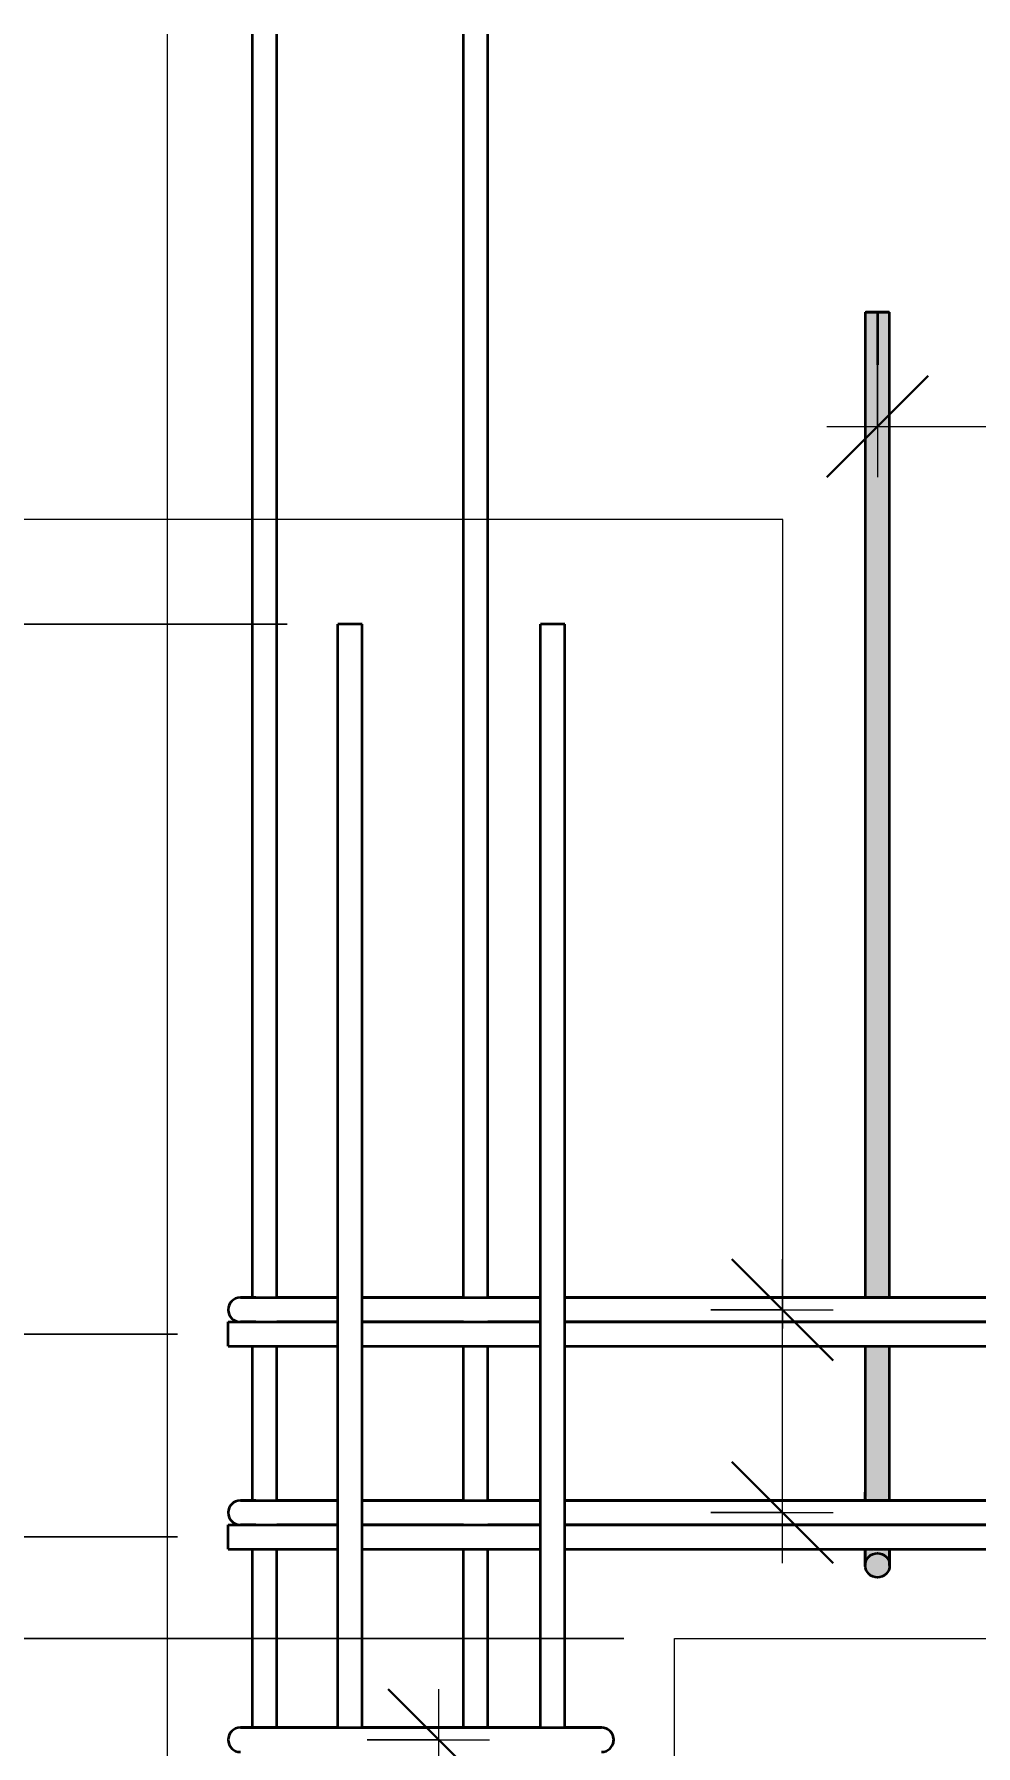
# Model space of a CAD drawing. Header units: millimetres. Extents: x -39709 to 12452, y -4989 to 80275.
# Drawn here: x 6546 to 7010, y 1797 to 2641 of the extents above; entities that cross this region are included whole.
import ezdxf

# ---------------------------------------------------------------- set-up
doc = ezdxf.new("R2010")
doc.units = ezdxf.units.MM
for name, color, linetype, lineweight in [('AA_Dim', 7, 'Continuous', 9), ('AA_Dim-25', 7, 'Continuous', 9), ('AA_Oformlenie', 7, 'Continuous', 9), ('AA_Vinoska', 7, 'Continuous', 9), ('AF_Stena_Опалубка', 253, 'Continuous', 20), ('KR_Armatura_Tonkie', 7, 'Continuous', 20)]:
    doc.layers.add(name, color=color, linetype=linetype, lineweight=lineweight)
doc.styles.add('ISOCPEUR_6', font='isocpeur.TTF', dxfattribs={"width": 0.9, "height": 62.5})
doc.styles.add('ISOCPEUR_7', font='isocpeur.TTF', dxfattribs={"width": 0.8, "height": 62.5})
doc.dimstyles.new('00_Точн_3_знака__прозр__2', dxfattribs={"dimscale": 304.8, "dimtxt": 62.672186, "dimasz": 0.139436, "dimexe": 0.123031, "dimexo": 0.082021, "dimgap": 0.008202, "dimtad": 1, "dimdec": 3, "dimrnd": 0.001, "dimdsep": 46, "dimtxsty": 'ISOCPEUR_6', "dimblk1": 'OBLIQUE', "dimblk2": 'OBLIQUE', "dimsah": 1, "dimcen": 0.09, "dimdle": 0.123031, "dimazin": 0, "dimtfac": 1, "dimtdec": 4, "dimtix": 1, "dimtmove": 1, "dimatfit": 3, "dimfxl": 1, "dimtvp": 1, "dimtolj": 1, "dimtzin": 0, "dimlwd": 18, "dimlwe": 18, "dimarcsym": 2})
doc.dimstyles.new('00_Точн_3_знака__прозр__3', dxfattribs={"dimscale": 304.8, "dimtxt": 62.672186, "dimasz": 0.139436, "dimexe": 0.123031, "dimexo": 0.082021, "dimgap": 0.008202, "dimtad": 1, "dimdec": 3, "dimrnd": 0.001, "dimdsep": 46, "dimtxsty": 'ISOCPEUR_6', "dimblk1": 'OBLIQUE', "dimblk2": 'OBLIQUE', "dimsah": 1, "dimcen": 0.09, "dimdle": 0.123031, "dimazin": 0, "dimtfac": 1, "dimtdec": 4, "dimtix": 1, "dimtmove": 0, "dimatfit": 3, "dimfxl": 1, "dimtvp": 1, "dimtolj": 1, "dimtzin": 0, "dimlwd": 18, "dimlwe": 18, "dimarcsym": 2})
doc.dimstyles.new('10_Раскладка_арматуры_с_засечками', dxfattribs={"dimscale": 304.8, "dimtxt": 0.18, "dimasz": 0.164042, "dimexe": 0.082021, "dimexo": 0, "dimgap": 0, "dimtad": 1, "dimdec": 3, "dimrnd": 0.001, "dimdsep": 46, "dimtxsty": 'ISOCPEUR_7', "dimblk1": 'OBLIQUE', "dimblk2": 'OBLIQUE', "dimsah": 1, "dimcen": 0.09, "dimdle": 0.082021, "dimazin": 0, "dimtfac": 1, "dimtdec": 4, "dimtix": 1, "dimtmove": 0, "dimatfit": 3, "dimfxl": 1, "dimtvp": 1, "dimtolj": 1, "dimtzin": 0, "dimlwd": 18, "dimlwe": 18, "dimarcsym": 2})
doc.dimstyles.new('10_Раскладка_арматуры_с_засечками_5', dxfattribs={"dimscale": 304.8, "dimtxt": 0.18, "dimasz": 0.164042, "dimexe": 0.082021, "dimexo": 0, "dimgap": 0, "dimtad": 1, "dimdec": 3, "dimrnd": 0.001, "dimdsep": 46, "dimtxsty": 'ISOCPEUR_7', "dimblk1": 'OBLIQUE', "dimblk2": 'OBLIQUE', "dimsah": 1, "dimcen": 0.09, "dimdle": 0.082021, "dimazin": 0, "dimtfac": 1, "dimtdec": 4, "dimtix": 1, "dimtmove": 2, "dimatfit": 3, "dimfxl": 1, "dimtvp": 1, "dimtolj": 1, "dimtzin": 0, "dimlwd": 18, "dimlwe": 18, "dimarcsym": 2})

# ---------------------------------------------------------------- blocks, each defined once
blk = doc.blocks.new('350_Стержень П торец СК-СГ _НесАрм_РабПлоск_ - 350_Стержень П торец СК-СГ _НесАрм_РабПлоск_-V43-Схема обрамления отверстия в стене 1200х1500')
at = {"layer": 'KR_Armatura_Tonkie', "lineweight": 35}
h = blk.add_hatch(color=256, dxfattribs=at)
h.paths.add_polyline_path([(77398.4, 1922), (77399.96, 1922), (77399.96, 1994), (77393.96, 1994), (77394.16, 1922), (77396.96, 1922)])
h.paths.add_polyline_path([(77398.66, 2018), (77399.96, 2018), (77399.96, 2503.86), (77393.96, 2503.86), (77394.16, 2018), (77398.4, 2018)])
h = blk.add_hatch(color=256, dxfattribs=at)
h.paths.add_polyline_path([(77401.51, 1922), (77405.96, 1922), (77405.75, 1994), (77399.96, 1994), (77399.96, 1922)])
h.paths.add_polyline_path([(77400.21, 2018), (77405.96, 2018), (77405.75, 2503.86), (77399.96, 2503.86), (77399.96, 2018)])
h = blk.add_hatch(color=256, dxfattribs=at)
h.paths.add_polyline_path([(77394.24, 1887.76), (77394.79, 1889.62), (77394.35, 1891.99), (77394.97, 1892.37), (77395.14, 1894), (77394.03, 1893.76), (77394.21, 1887.94)])
h.paths.add_polyline_path([(77395.65, 1890.16), (77395.94, 1890.42), (77396.96, 1891.2), (77399.41, 1891.93), (77399.96, 1892), (77399.96, 1892.3), (77395.55, 1894), (77395.65, 1890.19)])
h.paths.add_polyline_path([(77396.96, 1918), (77399.96, 1918), (77399.96, 1922), (77394.16, 1922), (77395.32, 1918), (77396.19, 1918)])
h.paths.add_polyline_path([(77395.09, 1918), (77393.96, 1922), (77394.47, 1918), (77394.76, 1918)])
h = blk.add_hatch(color=256, dxfattribs=at)
h.paths.add_polyline_path([(77405.96, 1886), (77405.53, 1889.24), (77405.46, 1888.25), (77405.79, 1887.26), (77405.96, 1886.01)])
h.paths.add_polyline_path([(77404.28, 1890.14), (77404.33, 1892.3), (77404.2, 1893.64), (77399.96, 1892), (77401.89, 1891.64), (77402.96, 1891.2), (77404.21, 1890.23)])
h.paths.add_polyline_path([(77404.73, 1918), (77405.15, 1922), (77399.96, 1922), (77399.96, 1918), (77404.64, 1918)])
h.paths.add_polyline_path([(77405.95, 1918), (77405.75, 1922), (77405.75, 1918), (77405.84, 1918)])
blk.add_hatch(color=256, dxfattribs=at).paths.add_polyline_path([(77399.96, 1880), (77401.89, 1880.36), (77402.96, 1880.8), (77404.2, 1881.76), (77405.15, 1883), (77405.75, 1884.45), (77405.96, 1886), (77405.75, 1887.55), (77405.15, 1889), (77404.2, 1890.24), (77402.96, 1891.2), (77401.51, 1891.8), (77399.96, 1892), (77398.4, 1891.8), (77396.96, 1891.2), (77395.71, 1890.24), (77394.76, 1889), (77394.16, 1887.55), (77393.96, 1886), (77394.16, 1884.45), (77394.98, 1882.71), (77395.71, 1881.76), (77396.96, 1880.8), (77398.4, 1880.2)])
at = {"layer": 'AA_Oformlenie'}
for start, end in [(90, 270), (270, 90)]:
    blk.add_arc((77399.96, 1886), 6, start, end, dxfattribs=at)
at = {"layer": 'KR_Armatura_Tonkie', "lineweight": 35}
for p, q in [((77393.96, 2503.86), (77393.96, 2018)), ((77393.96, 2503.86), (77399.96, 2503.86)), ((77399.96, 2503.86), (77394.16, 2503.86)), ((77394.16, 2503.86), (77399.96, 2503.86)), ((77399.96, 2503.86), (77394.16, 2503.86)), ((77399.96, 2503.86), (77405.75, 2503.86)), ((77405.75, 2503.86), (77399.96, 2503.86)), ((77399.96, 2503.86), (77405.96, 2503.86)), ((77405.75, 2503.86), (77399.96, 2503.86)), ((77399.96, 2503.86), (77399.96, 2477.88)), ((77399.96, 2503.86), (77399.96, 2477.88)), ((77405.96, 2018), (77405.96, 2503.86)), ((77393.96, 1994), (77393.96, 1922)), ((77405.96, 1922), (77405.96, 1994)), ((77393.96, 1918), (77393.96, 1922)), ((77393.96, 1922), (77393.96, 1918)), ((77405.96, 1918), (77405.96, 1922))]:
    blk.add_line(p, q, dxfattribs=at)
at = {"layer": 'KR_Armatura_Tonkie', "lineweight": 35, "flags": 128}
for points in [[(77393.96, 1886), (77393.96, 1887.96), (77393.96, 1893.63), (77393.96, 1894)], [(77393.96, 1894), (77393.96, 1891.82), (77393.96, 1887.07), (77393.96, 1886)], [(77405.96, 1894), (77405.96, 1891.82), (77405.96, 1887.07), (77405.96, 1886)], [(77405.96, 1886), (77405.96, 1887.96), (77405.96, 1893.63), (77405.96, 1894)]]:
    blk.add_lwpolyline(points, dxfattribs=at)
at = {"layer": 'KR_Armatura_Tonkie', "lineweight": 35}
blk.add_circle((77399.96, 1886), 6, dxfattribs=at)
blk = doc.blocks.new('350_Стержень П торец СК-СГ _НесАрм_РабПлоск_ - 350_Стержень П торец СК-СГ _НесАрм_РабПлоск_-V49-Схема обрамления отверстия в стене 1200х1500')
at = {"layer": 'KR_Armatura_Tonkie', "lineweight": 35}
h = blk.add_hatch(color=256, dxfattribs=at)
h.paths.add_polyline_path([(78199.96, 1922), (78199.96, 1994), (78193.96, 1994), (78194.16, 1922), (78198.4, 1922)])
h.paths.add_polyline_path([(78199.96, 2018), (78199.96, 2503.86), (78193.96, 2503.86), (78194.16, 2018), (78198.66, 2018)])
h = blk.add_hatch(color=256, dxfattribs=at)
h.paths.add_polyline_path([(78199.96, 1922), (78205.96, 1922), (78205.75, 1994), (78199.96, 1994), (78199.96, 1931.63)])
h.paths.add_polyline_path([(78200.21, 2018), (78205.96, 2018), (78205.75, 2503.86), (78199.96, 2503.86), (78199.96, 2018)])
h = blk.add_hatch(color=256, dxfattribs=at)
h.paths.add_polyline_path([(78194.87, 1889.15), (78195.64, 1890.51), (78195.58, 1892.3), (78195.4, 1894), (78194.87, 1892.29), (78194.39, 1891.8), (78194.84, 1889.31)])
h.paths.add_polyline_path([(78199.96, 1892.3), (78199.96, 1894), (78196.17, 1894), (78199.74, 1892.57)])
h.paths.add_polyline_path([(78196.96, 1918), (78199.96, 1918), (78199.96, 1922), (78194.16, 1922), (78195.33, 1918), (78196.19, 1918)])
h.paths.add_polyline_path([(78194.76, 1918), (78195.09, 1918), (78193.96, 1922), (78194.16, 1918), (78194.33, 1918), (78194.47, 1918)])
h = blk.add_hatch(color=256, dxfattribs=at)
h.paths.add_polyline_path([(78194.08, 1888.64), (78194.05, 1891.48), (78194.07, 1888.66)])
h.paths.add_polyline_path([(78193.96, 1918), (78194.01, 1918), (78193.96, 1919.4)])
h = blk.add_hatch(color=256, dxfattribs=at)
h.paths.add_polyline_path([(78205.4, 1888.4), (78205.94, 1891.94), (78205.92, 1894), (78204.46, 1894), (78204.28, 1891.1), (78204.41, 1889.96), (78205.15, 1889)])
h.paths.add_polyline_path([(78199.96, 1892.3), (78204.36, 1893.69), (78204.07, 1894), (78199.96, 1894)])
h.paths.add_polyline_path([(78201.85, 1918), (78202.96, 1922), (78199.96, 1922), (78199.96, 1918), (78200.94, 1918)])
h.paths.add_polyline_path([(78205.08, 1918), (78205.54, 1918), (78205.75, 1922), (78205.15, 1922), (78204.8, 1918)])
blk.add_hatch(color=256, dxfattribs=at).paths.add_polyline_path([(78199.96, 1880), (78202.41, 1880.58), (78202.96, 1880.8), (78204.2, 1881.76), (78205.15, 1883), (78205.75, 1884.45), (78205.96, 1886), (78205.75, 1887.55), (78205.15, 1889), (78204.2, 1890.24), (78202.41, 1891.42), (78201.51, 1891.8), (78199.96, 1892), (78198.4, 1891.8), (78196.96, 1891.2), (78195.71, 1890.24), (78194.76, 1889), (78194.16, 1887.55), (78193.96, 1886), (78194.16, 1884.45), (78194.98, 1882.71), (78195.71, 1881.76), (78196.96, 1880.8), (78198.4, 1880.2)])
at = {"layer": 'AA_Oformlenie'}
for start, end in [(90, 270), (270, 90)]:
    blk.add_arc((78199.96, 1886), 6, start, end, dxfattribs=at)
at = {"layer": 'KR_Armatura_Tonkie', "lineweight": 35}
for p, q in [((78193.96, 2503.86), (78193.96, 2018)), ((78193.96, 2503.86), (78199.96, 2503.86)), ((78199.96, 2503.86), (78194.16, 2503.86)), ((78199.96, 2503.86), (78194.16, 2503.86)), ((78194.16, 2503.86), (78199.96, 2503.86)), ((78199.96, 2503.86), (78205.96, 2503.86)), ((78205.75, 2503.86), (78199.96, 2503.86)), ((78199.96, 2503.86), (78205.75, 2503.86)), ((78205.75, 2503.86), (78199.96, 2503.86)), ((78199.96, 2503.86), (78199.96, 2477.88)), ((78199.96, 2503.86), (78199.96, 2477.88)), ((78205.96, 2018), (78205.96, 2503.86)), ((78193.96, 1994), (78193.96, 1922)), ((78205.96, 1922), (78205.96, 1994)), ((78193.96, 1922), (78193.96, 1918)), ((78193.96, 1918), (78193.96, 1922)), ((78205.96, 1918), (78205.96, 1922))]:
    blk.add_line(p, q, dxfattribs=at)
at = {"layer": 'KR_Armatura_Tonkie', "lineweight": 35, "flags": 128}
for points in [[(78193.96, 1894), (78193.96, 1891.82), (78193.96, 1887.07), (78193.96, 1886)], [(78193.96, 1886), (78193.96, 1887.96), (78193.96, 1893.63), (78193.96, 1894)], [(78205.96, 1886), (78205.96, 1887.96), (78205.96, 1893.63), (78205.96, 1894)], [(78205.96, 1894), (78205.96, 1891.82), (78205.96, 1887.07), (78205.96, 1886)]]:
    blk.add_lwpolyline(points, dxfattribs=at)
at = {"layer": 'KR_Armatura_Tonkie', "lineweight": 35}
blk.add_circle((78199.96, 1886), 6, dxfattribs=at)
blk = doc.blocks.new('DIMBLOCK130-Схема обрамления отверстия в стене 1200х1500')
at = {"layer": 'AA_Dim-25', "lineweight": 30}
for p, q in [((6437.56, 1900), (6416.31, 1921.25)), ((6437.56, 1900), (6458.81, 1878.75)), ((6437.56, 1850), (6416.31, 1871.25)), ((6437.56, 1850), (6458.81, 1828.75))]:
    blk.add_line(p, q, dxfattribs=at)
at = {"layer": 'AA_Dim-25', "lineweight": 18}
for p, q in [((6616.86, 1900), (6400.06, 1900)), ((6437.56, 1812.5), (6437.56, 1900)), ((6437.56, 1900), (6616.86, 1900)), ((6437.56, 1861.43), (6437.56, 1875)), ((6437.56, 1758.38), (6437.56, 1861.43)), ((6836.86, 1850), (6400.06, 1850)), ((6437.56, 1850), (6836.86, 1850))]:
    blk.add_line(p, q, dxfattribs=at)
at = {"layer": 'AA_Dim-25', "color": 0, "lineweight": 18, "insert": (6353.64, 1758.38), "char_height": 62.5, "width": 93.6535, "attachment_point": 1, "rotation": 90, "line_spacing_factor": 1.135194, "style": 'ISOCPEUR_6'}
blk.add_mtext('50', dxfattribs=at)
blk = doc.blocks.new('_Oblique')
at = {"color": 0, "linetype": 'ByBlock', "lineweight": -2}
blk.add_line((-0.5, -0.5), (0.5, 0.5), dxfattribs=at)
blk = doc.blocks.new('DIMBLOCK131-Схема обрамления отверстия в стене 1200х1500')
at = {"layer": 'AA_Dim-25', "lineweight": 18}
for p, q in [((6310.06, 2138.1), (6310.06, 2007.86)), ((6310.06, 2007.86), (6437.56, 1950)), ((6616.86, 2000), (6400.06, 2000)), ((6437.56, 1900), (6437.56, 2000)), ((6437.56, 2000), (6616.86, 2000)), ((6616.86, 1900), (6400.06, 1900)), ((6437.56, 1900), (6616.86, 1900))]:
    blk.add_line(p, q, dxfattribs=at)
at = {"layer": 'AA_Dim-25', "lineweight": 30}
for p, q in [((6437.56, 2000), (6416.31, 2021.25)), ((6437.56, 2000), (6458.81, 1978.75)), ((6437.56, 1900), (6416.31, 1921.25)), ((6437.56, 1900), (6458.81, 1878.75))]:
    blk.add_line(p, q, dxfattribs=at)
at = {"layer": 'AA_Dim-25', "color": 0, "lineweight": 18, "insert": (6226.14, 2032.86), "char_height": 62.5, "width": 126.2904, "attachment_point": 1, "rotation": 90, "line_spacing_factor": 1.135194, "style": 'ISOCPEUR_6'}
blk.add_mtext('100', dxfattribs=at)
blk = doc.blocks.new('DIMBLOCK132-Схема обрамления отверстия в стене 1200х1500')
at = {"layer": 'AA_Dim-25', "lineweight": 18}
for p, q in [((6437.56, 2000), (6437.56, 2387.5)), ((6670.86, 2350), (6400.06, 2350)), ((6437.56, 2350), (6670.86, 2350)), ((6616.86, 2000), (6400.06, 2000)), ((6437.56, 2000), (6616.86, 2000))]:
    blk.add_line(p, q, dxfattribs=at)
at = {"layer": 'AA_Dim-25', "lineweight": 30}
for p, q in [((6437.56, 2350), (6416.31, 2371.25)), ((6437.56, 2350), (6458.81, 2328.75)), ((6437.56, 2000), (6416.31, 2021.25)), ((6437.56, 2000), (6458.81, 1978.75))]:
    blk.add_line(p, q, dxfattribs=at)
at = {"layer": 'AA_Dim-25', "color": 0, "lineweight": 18, "insert": (6353.64, 2116.47), "char_height": 62.5, "width": 140.4803, "attachment_point": 1, "rotation": 90, "line_spacing_factor": 1.135194, "style": 'ISOCPEUR_6'}
blk.add_mtext('350', dxfattribs=at)
blk = doc.blocks.new('DIMBLOCK156-Схема обрамления отверстия в стене 1200х1500')
at = {"layer": 'AA_Dim-25', "lineweight": 30}
for p, q in [((6745.7, 1800), (6720.7, 1825)), ((6745.7, 1800), (6770.7, 1775)), ((6745.7, 1600), (6720.7, 1625)), ((6745.7, 1600), (6770.7, 1575))]:
    blk.add_line(p, q, dxfattribs=at)
at = {"layer": 'AA_Dim-25', "lineweight": 18}
for p, q in [((6745.7, 1600), (6745.7, 1825)), ((6710.34, 1800), (6770.7, 1800)), ((6745.7, 1800), (6710.34, 1800)), ((6710.34, 1600), (6770.7, 1600)), ((6745.7, 1600), (6710.34, 1600))]:
    blk.add_line(p, q, dxfattribs=at)
blk = doc.blocks.new('DIMBLOCK157-Схема обрамления отверстия в стене 1200х1500')
at = {"layer": 'AA_Dim-25', "lineweight": 18}
for p, q in [((6961.86, 2482.84), (6961.86, 2422.49)), ((6961.86, 2447.49), (6961.86, 2482.84)), ((7161.86, 2482.84), (7161.86, 2422.49)), ((7161.86, 2447.49), (7161.86, 2482.84)), ((6936.86, 2447.49), (7161.86, 2447.49))]:
    blk.add_line(p, q, dxfattribs=at)
at = {"layer": 'AA_Dim-25', "lineweight": 30}
for p, q in [((6961.86, 2447.49), (6986.86, 2472.49)), ((7161.86, 2447.49), (7186.86, 2472.49)), ((6961.86, 2447.49), (6936.86, 2422.49)), ((7161.86, 2447.49), (7136.86, 2422.49))]:
    blk.add_line(p, q, dxfattribs=at)
blk = doc.blocks.new('DIMBLOCK166-Схема обрамления отверстия в стене 1200х1500')
at = {"layer": 'AA_Dim-25', "lineweight": 30}
for p, q in [((6915.03, 2012), (6890.03, 2037)), ((6915.03, 2012), (6940.03, 1987)), ((6915.03, 1912), (6890.03, 1937)), ((6915.03, 1912), (6940.03, 1887))]:
    blk.add_line(p, q, dxfattribs=at)
at = {"layer": 'AA_Dim-25', "lineweight": 18}
for p, q in [((6915.03, 1887), (6915.03, 2037)), ((6879.67, 2012), (6940.03, 2012)), ((6915.03, 2012), (6879.67, 2012)), ((6879.67, 1912), (6940.03, 1912)), ((6915.03, 1912), (6879.67, 1912))]:
    blk.add_line(p, q, dxfattribs=at)

msp = doc.modelspace()

# ---------------------------------------------------------------- linework, layer by layer
at = {"layer": 'AA_Vinoska'}
for p, q in [((6915.2603, 2401.5878), (6025.298, 2401.5878)), ((6915.2603, 2002.8384), (6915.2603, 2401.5878))]:
    msp.add_line(p, q, dxfattribs=at)
at = {"layer": 'AF_Stena_Опалубка'}
for p, q in [((6611.858, 2640.8289), (6611.858, -489.4495)), ((6861.858, 1850), (8061.858, 1850)), ((6861.858, 350), (6861.858, 1850))]:
    msp.add_line(p, q, dxfattribs=at)
at = {"layer": 'KR_Armatura_Tonkie', "lineweight": 35}
for p, q in [((6653.858, 2018), (6653.858, 2640.8289)), ((6665.858, 2018), (6665.858, 2640.8289)), ((6757.858, 2018), (6757.858, 2640.8289)), ((6769.858, 2018), (6769.858, 2640.8289)), ((6707.858, 2350), (6695.858, 2350)), ((6695.858, 1806), (6695.858, 2350)), ((6707.858, 2350), (6695.858, 2350)), ((6695.858, 2018), (6695.858, 2350)), ((6707.858, 1806), (6707.858, 2350)), ((6707.858, 2018), (6707.858, 2350)), ((6807.858, 2350), (6795.858, 2350)), ((6795.858, 1806), (6795.858, 2350)), ((6807.858, 2350), (6795.858, 2350)), ((6795.858, 2018), (6795.858, 2350)), ((6807.858, 1806), (6807.858, 2350)), ((6807.858, 2018), (6807.858, 2350)), ((6655.5079, 2018), (6647.858, 2018)), ((6647.858, 2018), (6683.858, 2018)), ((6683.858, 2018), (6665.858, 2018)), ((6695.858, 2018), (6683.858, 2018)), ((6683.858, 2018), (6695.858, 2018)), ((6757.858, 2018), (6707.858, 2018)), ((6707.858, 2018), (6795.858, 2018)), ((6795.858, 2018), (6769.858, 2018)), ((7461.858, 2018), (6807.858, 2018)), ((6807.858, 2018), (7461.858, 2018)), ((6641.858, 2006), (6695.858, 2006)), ((6641.858, 1994), (6641.858, 2006)), ((6641.858, 2006), (6695.858, 2006)), ((6641.858, 1994), (6641.858, 2006)), ((6655.5079, 2006), (6647.858, 2006)), ((6647.858, 2006), (6683.858, 2006)), ((6683.858, 2006), (6665.858, 2006)), ((6695.858, 2006), (6683.858, 2006)), ((6683.858, 2006), (6695.858, 2006)), ((6707.858, 2006), (6795.858, 2006)), ((6707.858, 2006), (6795.858, 2006)), ((6757.858, 2006), (6707.858, 2006)), ((6707.858, 2006), (6795.858, 2006)), ((6795.858, 2006), (6769.858, 2006)), ((6807.858, 2006), (8115.858, 2006)), ((6807.858, 2006), (8115.858, 2006)), ((7461.858, 2006), (6807.858, 2006)), ((6807.858, 2006), (7461.858, 2006)), ((6641.858, 1994), (6695.858, 1994)), ((6641.858, 1994), (6695.858, 1994)), ((6653.858, 1918), (6653.858, 1994)), ((6665.858, 1918), (6665.858, 1994)), ((6695.858, 1918), (6695.858, 1994)), ((6707.858, 1994), (6795.858, 1994)), ((6707.858, 1994), (6795.858, 1994)), ((6707.858, 1918), (6707.858, 1994)), ((6757.858, 1918), (6757.858, 1994)), ((6769.858, 1918), (6769.858, 1994)), ((6795.858, 1918), (6795.858, 1994)), ((6807.858, 1994), (8115.858, 1994)), ((6807.858, 1994), (8115.858, 1994)), ((6807.858, 1918), (6807.858, 1994)), ((6655.5079, 1918), (6647.858, 1918)), ((6647.858, 1918), (6683.858, 1918)), ((6683.858, 1918), (6665.858, 1918)), ((6695.858, 1918), (6683.858, 1918)), ((6683.858, 1918), (6695.858, 1918)), ((6757.858, 1918), (6707.858, 1918)), ((6707.858, 1918), (6795.858, 1918)), ((6795.858, 1918), (6769.858, 1918)), ((7461.858, 1918), (6807.858, 1918)), ((6807.858, 1918), (7461.858, 1918)), ((6641.858, 1906), (6695.858, 1906)), ((6641.858, 1894), (6641.858, 1906)), ((6641.858, 1906), (6695.858, 1906)), ((6641.858, 1894), (6641.858, 1906)), ((6655.5079, 1906), (6647.858, 1906)), ((6647.858, 1906), (6683.858, 1906)), ((6683.858, 1906), (6665.858, 1906)), ((6695.858, 1906), (6683.858, 1906)), ((6683.858, 1906), (6695.858, 1906)), ((6707.858, 1906), (6795.858, 1906)), ((6707.858, 1906), (6795.858, 1906)), ((6757.858, 1906), (6707.858, 1906)), ((6707.858, 1906), (6795.858, 1906)), ((6795.858, 1906), (6769.858, 1906)), ((6807.858, 1906), (8115.858, 1906)), ((6807.858, 1906), (8115.858, 1906)), ((7461.858, 1906), (6807.858, 1906)), ((6807.858, 1906), (7461.858, 1906)), ((6641.858, 1894), (6695.858, 1894)), ((6641.858, 1894), (6695.858, 1894)), ((6653.858, 1806), (6653.858, 1894)), ((6665.858, 1806), (6665.858, 1894)), ((6695.858, 1806), (6695.858, 1894)), ((6707.858, 1894), (6795.858, 1894)), ((6707.858, 1894), (6795.858, 1894)), ((6707.858, 1806), (6707.858, 1894)), ((6757.858, 1806), (6757.858, 1894)), ((6769.858, 1806), (6769.858, 1894)), ((6795.858, 1806), (6795.858, 1894)), ((6807.858, 1894), (8115.858, 1894)), ((6807.858, 1894), (8115.858, 1894)), ((6807.858, 1806), (6807.858, 1894)), ((6683.858, 1806), (6647.858, 1806)), ((6647.858, 1806), (6683.858, 1806)), ((6695.858, 1806), (6683.858, 1806)), ((6683.858, 1806), (6789.858, 1806)), ((6789.858, 1806), (6707.858, 1806)), ((6727.2366, 1806), (6764.4021, 1806)), ((6764.4021, 1806), (6825.858, 1806)), ((6795.858, 1806), (6778.1483, 1806)), ((6795.8983, 1806), (6789.858, 1806)), ((6789.858, 1806), (6825.858, 1806)), ((6825.858, 1806), (6807.858, 1806)), ((6815.3138, 1806), (6807.858, 1806)), ((6825.858, 1806), (6815.3138, 1806))]:
    msp.add_line(p, q, dxfattribs=at)
for centre, start, end in [((6647.858, 2012), 90, 270), ((6647.858, 2012), 90, 270), ((6647.858, 1912), 90, 270), ((6647.858, 1912), 90, 270), ((6647.858, 1800), 90, 270), ((6647.858, 1800), 90, 270), ((6825.858, 1800), 270, 90), ((6825.858, 1800), 331.2546434, 90), ((6825.858, 1800), 270, 90)]:
    msp.add_arc(centre, 6, start, end, dxfattribs=at)

# ---------------------------------------------------------------- block references
for name, p in [('350_Стержень П торец СК-СГ _НесАрм_РабПлоск_ - 350_Стержень П торец СК-СГ _НесАрм_РабПлоск_-V43-Схема обрамления отверстия в стене 1200х1500', (-70438.0983, 0)), ('350_Стержень П торец СК-СГ _НесАрм_РабПлоск_ - 350_Стержень П торец СК-СГ _НесАрм_РабПлоск_-V49-Схема обрамления отверстия в стене 1200х1500', (-71238.0983, 0))]:
    msp.add_blockref(name, p, dxfattribs=at)

# ---------------------------------------------------------------- dimensions: what is measured, and where the dimension line sits
at = {"layer": 'AA_Dim', "lineweight": 18}
dim = msp.add_linear_dim(base=(7161.858, 2447.4881), p1=(6961.858, 2482.8434), p2=(7161.858, 2482.8434), dimstyle='10_Раскладка_арматуры_с_засечками', override={"dimpost": '<>', "dimfxl": 200}, dxfattribs=at)
dim.commit()
dim.dimension.update_dxf_attribs({"geometry": 'DIMBLOCK157-Схема обрамления отверстия в стене 1200х1500', "text_midpoint": (7061.858, 2478.7381)})
for base, p1, p2, dimstyle, override, picture, middle in [((6437.559, 2350), (6641.858, 2000), (6695.858, 2350), '00_Точн_3_знака__прозр__3', {"dimpost": '<>', "dimfxl": 354.141215}, 'DIMBLOCK132-Схема обрамления отверстия в стене 1200х1500', (6403.809, 2175)), ((6915.0286, 2012), (6879.6732, 1912), (6879.6732, 2012), '10_Раскладка_арматуры_с_засечками_5', {"dimpost": '<>', "dimfxl": 100}, 'DIMBLOCK166-Схема обрамления отверстия в стене 1200х1500', (6883.7786, 1962)), ((6745.696, 1800), (6710.3407, 1600), (6710.3407, 1800), '10_Раскладка_арматуры_с_засечками', {"dimpost": '<>', "dimfxl": 200}, 'DIMBLOCK156-Схема обрамления отверстия в стене 1200х1500', (6714.446, 1700))]:
    dim = msp.add_linear_dim(base=base, p1=p1, p2=p2, angle=90, dimstyle=dimstyle, override=override, dxfattribs=at)
    dim.commit()
    dim.dimension.update_dxf_attribs({"geometry": picture, "text_midpoint": middle})
for base, p1, p2, override, picture, middle in [((6437.559, 2000), (6641.858, 1900), (6641.858, 2000), {"dimpost": '<>', "dimfxl": 100}, 'DIMBLOCK131-Схема обрамления отверстия в стене 1200х1500', (6267.8058, 2096.006)), ((6437.559, 1900), (6861.858, 1850), (6641.858, 1900), {"dimpost": '<>', "dimfxl": 225.610283}, 'DIMBLOCK130-Схема обрамления отверстия в стене 1200х1500', (6395.3058, 1805.2107))]:
    dim = msp.add_linear_dim(base=base, p1=p1, p2=p2, angle=90, dimstyle='00_Точн_3_знака__прозр__2', override=override, dxfattribs=at)
    dim.commit()
    dim.dimension.update_dxf_attribs({"geometry": picture, "text_midpoint": middle, "dimtype": 160, "text_rotation": 90})

doc.saveas('drawing.dxf')
